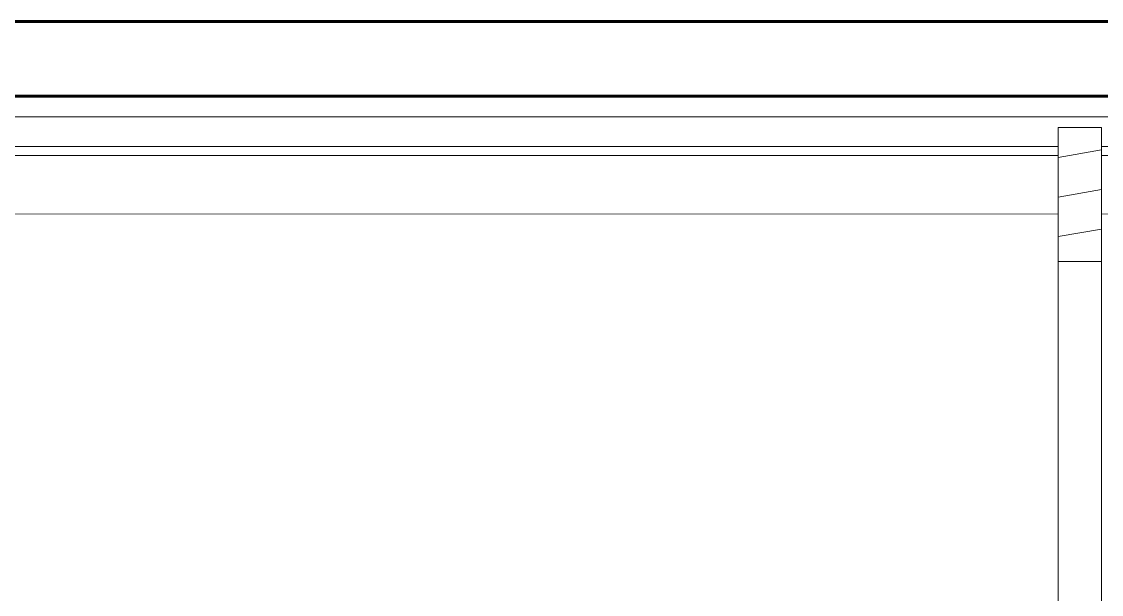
# Model space of a CAD drawing. Header units: metres. Extents: x 48 to 635, y -15 to 39.
# Drawn here: x 523.532 to 524.781, y -11.432 to -10.77 of the extents above; entities that cross this region are included whole.
import ezdxf

# ---------------------------------------------------------------- set-up
doc = ezdxf.new("R2010")
doc.units = ezdxf.units.M
doc.header["$MEASUREMENT"] = 0
doc.linetypes.add('Wipeout_Contour', pattern=[1, 0, -1])
for name, color, linetype in [('Interior - Furniture', 7, 'Continuous'), ('Shell - Roof', 7, 'Continuous'), ('Structural - Bearing', 7, 'Continuous')]:
    doc.layers.add(name, color=color, linetype=linetype)
pattern_1 = [(10, (535.77004, -14.601266), (-0.00781417, 0.04431635), [])]

msp = doc.modelspace()

# ---------------------------------------------------------------- wipeouts: each hides what was drawn before it
at = {"color": 254, "linetype": 'Wipeout_Contour', "lineweight": 0, "ltscale": 2100.965381}
msp.add_wipeout([(521.0579, -10.8565), (521.0597, -10.8803), (529.197, -10.8803), (529.1996, -10.8565)], dxfattribs=at).dxf.layer = 'Shell - Roof'
at = {"color": 254, "linetype": 'Wipeout_Contour', "lineweight": 0, "ltscale": 2095.201207}
msp.add_wipeout([(522.6197, -11.8563), (524.7308, -11.8563), (524.7308, -10.9923), (522.6197, -10.9923)], dxfattribs=at).dxf.layer = 'Structural - Bearing'
at = {"color": 254, "linetype": 'Wipeout_Contour', "lineweight": 0, "ltscale": 2103.843291}
msp.add_wipeout([(524.7808, -10.9923), (524.7808, -11.8563), (526.8918, -11.8563), (526.8918, -10.9923)], dxfattribs=at).dxf.layer = 'Structural - Bearing'

# ---------------------------------------------------------------- next in the draw order: linework, layer by layer
at = {"layer": 'Structural - Bearing', "color": 251, "linetype": 'Continuous', "lineweight": 20, "true_color": 0x6a6a6a}
for p, q in [((522.6197, -10.9923), (524.7308, -10.9923)), ((524.7808, -10.9923), (526.8918, -10.9923))]:
    msp.add_line(p, q, dxfattribs=at)

# ---------------------------------------------------------------- next in the draw order: wipeouts: each hides what was drawn before it
at = {"color": 254, "linetype": 'Wipeout_Contour', "lineweight": 0, "ltscale": 10514.825059}
msp.add_wipeout([(521.0597, -10.8803), (521.0596, -10.9148), (522.5697, -10.9148), (522.5697, -10.8925), (522.6197, -10.8925), (522.6197, -10.9148), (524.7308, -10.9148), (524.7308, -10.8925), (524.7808, -10.8925), (524.7808, -10.9148), (526.8918, -10.9148), (526.8918, -10.8925), (526.9418, -10.8925), (526.9418, -10.9148), (529.0528, -10.9148), (529.0528, -10.8925), (529.1028, -10.8925), (529.1028, -10.9148), (529.1972, -10.9148), (529.197, -10.8803)], dxfattribs=at).dxf.layer = 'Interior - Furniture'
at = {"color": 254, "linetype": 'Wipeout_Contour', "lineweight": 0, "ltscale": 2099.51997}
msp.add_wipeout([(524.7308, -11.7563), (524.7808, -11.7563), (524.7808, -11.0474), (524.7308, -11.0474)], dxfattribs=at).dxf.layer = 'Interior - Furniture'
at = {"color": 254, "linetype": 'Wipeout_Contour', "lineweight": 0, "ltscale": 2096.942407}
msp.add_wipeout([(529.9997, -10.7704), (518.2477, -10.7704), (518.2477, -10.8565), (529.9997, -10.8565)], dxfattribs=at).dxf.layer = 'Shell - Roof'

# ---------------------------------------------------------------- next in the draw order: linework, layer by layer
at = {"layer": 'Interior - Furniture', "color": 104, "linetype": 'Continuous', "lineweight": 13, "true_color": 0x029e21}
for p, q in [((521.0597, -10.8803), (529.197, -10.8803)), ((524.7808, -10.9148), (526.8918, -10.9148))]:
    msp.add_line(p, q, dxfattribs=at)
at = {"layer": 'Shell - Roof', "color": 7, "linetype": 'Continuous', "lineweight": 60}
for p, q in [((529.9997, -10.7704), (518.2477, -10.7704)), ((529.1996, -10.8565), (521.0579, -10.8565))]:
    msp.add_line(p, q, dxfattribs=at)

# ---------------------------------------------------------------- next in the draw order: wipeouts: each hides what was drawn before it
at = {"color": 254, "linetype": 'Wipeout_Contour', "lineweight": 0, "ltscale": 2095.160677}
msp.add_wipeout([(524.7308, -10.9252), (522.6197, -10.9252), (522.6197, -10.9923), (524.7308, -10.9923)], dxfattribs=at).dxf.layer = 'Shell - Roof'
at = {"color": 254, "linetype": 'Wipeout_Contour', "lineweight": 0, "ltscale": 2103.802928}
msp.add_wipeout([(524.7808, -10.9252), (524.7808, -10.9923), (526.8918, -10.9923), (526.8918, -10.9252)], dxfattribs=at).dxf.layer = 'Shell - Roof'

# ---------------------------------------------------------------- next in the draw order: linework, layer by layer
at = {"layer": 'Interior - Furniture', "color": 104, "linetype": 'Continuous', "lineweight": 13, "true_color": 0x029e21}
msp.add_line((526.8918, -10.9252), (524.7808, -10.9252), dxfattribs=at)

# ---------------------------------------------------------------- next in the draw order: wipeouts: each hides what was drawn before it
at = {"color": 254, "linetype": 'Wipeout_Contour', "lineweight": 0, "ltscale": 2095.157434}
msp.add_wipeout([(522.6197, -10.9252), (524.7308, -10.9252), (524.7308, -10.9148), (522.6197, -10.9148)], dxfattribs=at).dxf.layer = 'Interior - Furniture'

# ---------------------------------------------------------------- next in the draw order: linework, layer by layer
at = {"layer": 'Interior - Furniture', "color": 104, "linetype": 'Continuous', "lineweight": 13, "true_color": 0x029e21}
for p, q in [((522.6197, -10.9148), (524.7308, -10.9148)), ((524.7308, -10.9252), (522.6197, -10.9252))]:
    msp.add_line(p, q, dxfattribs=at)

# ---------------------------------------------------------------- next in the draw order: wipeouts: each hides what was drawn before it
at = {"color": 254, "linetype": 'Wipeout_Contour', "lineweight": 0, "ltscale": 2099.480429}
msp.add_wipeout([(524.7308, -10.994), (524.7808, -10.994), (524.7808, -10.8925), (524.7308, -10.8925)], dxfattribs=at).dxf.layer = 'Interior - Furniture'

# ---------------------------------------------------------------- next in the draw order: hatches: boundary and pattern name
at = {"layer": 'Interior - Furniture', "linetype": 'Continuous', "lineweight": 13, "true_color": 0xe4ad2c}
h = msp.add_hatch(dxfattribs=at)
h.set_pattern_fill('Wood_0004', color=42, style=0, pattern_type=2)
h.set_pattern_definition(pattern_1)
h.paths.add_polyline_path([(524.7308, -10.994), (524.7808, -10.994), (524.7808, -10.8925), (524.7308, -10.8925)])

# ---------------------------------------------------------------- next in the draw order: linework, layer by layer
at = {"layer": 'Interior - Furniture', "color": 104, "linetype": 'Continuous', "lineweight": 20, "true_color": 0x029e21}
msp.add_line((524.7808, -10.8925), (524.7308, -10.8925), dxfattribs=at)

# ---------------------------------------------------------------- next in the draw order: wipeouts: each hides what was drawn before it
at = {"color": 254, "linetype": 'Wipeout_Contour', "lineweight": 0, "ltscale": 2099.486904}
msp.add_wipeout([(524.7308, -10.994), (524.7308, -11.0474), (524.7808, -11.0474), (524.7808, -10.994)], dxfattribs=at).dxf.layer = 'Interior - Furniture'

# ---------------------------------------------------------------- next in the draw order: hatches: boundary and pattern name
at = {"layer": 'Interior - Furniture', "linetype": 'Continuous', "lineweight": 13, "true_color": 0xe4ad2c}
h = msp.add_hatch(dxfattribs=at)
h.set_pattern_fill('Wood_0004', color=42, style=0, pattern_type=2)
h.set_pattern_definition(pattern_1)
h.paths.add_polyline_path([(524.7308, -10.994), (524.7308, -11.0474), (524.7808, -11.0474), (524.7808, -10.994)])

# ---------------------------------------------------------------- next in the draw order: linework, layer by layer
at = {"layer": 'Interior - Furniture', "color": 134, "linetype": 'Continuous', "lineweight": 18}
for p, q in [((524.7308, -11.7563), (524.7308, -11.0474)), ((524.7808, -11.7563), (524.7808, -11.0474))]:
    msp.add_line(p, q, dxfattribs=at)
at = {"layer": 'Interior - Furniture', "color": 104, "linetype": 'Continuous', "lineweight": 20, "true_color": 0x029e21}
msp.add_line((524.7808, -11.0474), (524.7308, -11.0474), dxfattribs=at)
at = {"layer": 'Interior - Furniture', "color": 104, "linetype": 'Continuous', "lineweight": 20, "true_color": 0x029e21, "flags": 128}
for points in [[(524.7308, -10.8925), (524.7308, -10.994), (524.7308, -11.0474)], [(524.7808, -10.8925), (524.7808, -10.994), (524.7808, -11.0474)]]:
    msp.add_lwpolyline(points, dxfattribs=at)

doc.saveas('drawing.dxf')
